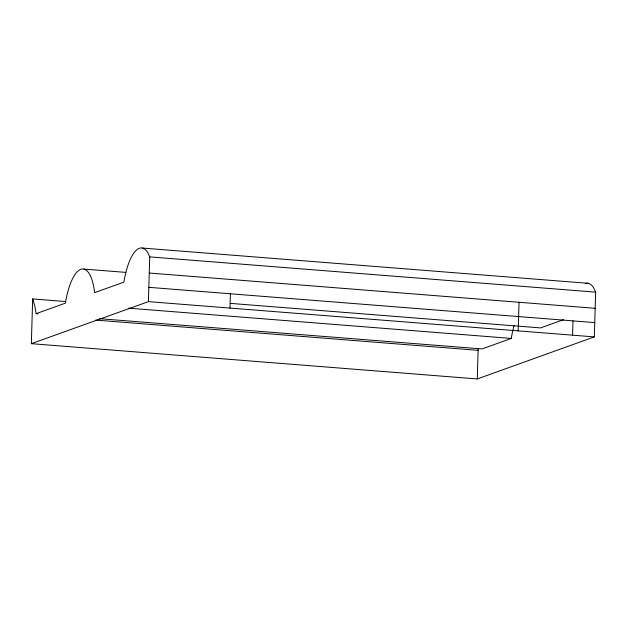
<?xml version="1.0" encoding="UTF-8"?>
<svg xmlns="http://www.w3.org/2000/svg" width="627" height="627" viewBox="0 0 627 627"><rect width="100%" height="100%" fill="white"/><g stroke="black" fill="none" stroke-linecap="round" stroke-linejoin="round"><path stroke-width="0.94" d="M585.289 283.545A46.962 15.526 -85.5 0 1 593.847 288.193L595.65 292.143L594.325 336.895L477.265 378.943L31.35 343.674L32.675 298.922L65.851 301.548M31.35 343.674L148.411 301.634L149.735 256.882L147.941 252.932A46.962 15.526 -85.5 0 0 123.895 282.142L94.63 292.652A46.962 15.526 -85.5 0 0 80.844 269.296A46.962 15.526 -85.5 0 0 65.365 303.162L36.1 313.672L34.869 306.188L32.675 298.922M229.976 308.084L230.407 293.781M477.265 378.943L478.166 348.432M518.192 330.876L519.038 302.269M572.569 335.179L572.992 320.875M514.14 325.468A46.962 15.526 -85.5 0 0 511.279 338.423L482.014 348.933L99.521 318.688M563.407 319.699L540.545 327.913L230.258 303.374M142.439 248.057L588.353 283.326M149.735 256.882L595.65 292.143M149.257 273.027L595.172 308.296M83.908 269.085L125.862 272.4M148.834 287.331L594.749 322.599M148.411 301.634L594.325 336.895M128.786 308.178L511.279 338.423M36.1 313.672L38.051 313.821M95.625 320.091L478.111 350.336"/></g></svg>
